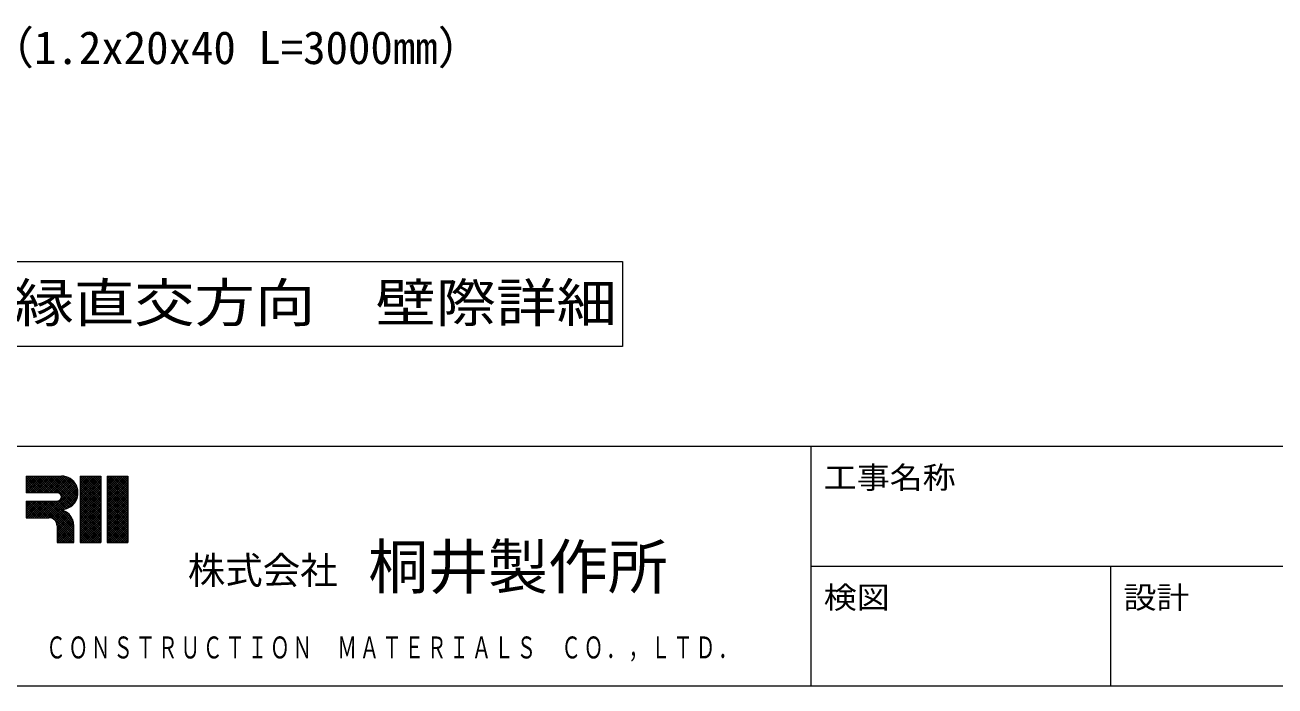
# Model space of a CAD drawing. Units: millimetres on the paper, enlarged 5 times. Extents: x -1379 to 1379, y -984 to 973.
# Drawn here: x 304.1 to 721.2, y -971.9 to -751.4 of the extents above; entities that cross this region are included whole.
import ezdxf
from ezdxf.enums import TextEntityAlignment as Align

# ---------------------------------------------------------------- set-up
doc = ezdxf.new("R2010")
doc.units = ezdxf.units.MM
doc.header["$LTSCALE"] = 5
for name, color, linetype, lineweight in [('0-3_太線２', 3, 'Continuous', 18), ('0-5_寸法', 7, 'Continuous', 18), ('3-1_中線', 7, 'Continuous', 18), ('3-6_文字', 3, 'Continuous', 18)]:
    doc.layers.add(name, color=color, linetype=linetype, lineweight=lineweight)
doc.styles.add('ＭＳ ゴシック', font='')
doc.styles.get('ＭＳ ゴシック').set_extended_font_data('MS Gothic')

msp = doc.modelspace()

# ---------------------------------------------------------------- linework, layer by layer
at = {"layer": '0-3_太線２'}
for p, q in [((-1378.845, -891.85), (1378.845, -891.85)), ((566.345, -891.85), (566.345, -971.85))]:
    msp.add_line(p, q, dxfattribs=at)
at = {"layer": '0-3_太線２', "color": 7}
for p, q in [((566.345, -931.85), (1378.845, -931.85)), ((666.345, -931.85), (666.345, -971.85))]:
    msp.add_line(p, q, dxfattribs=at)
at = {"layer": '0-3_太線２'}
msp.add_lwpolyline([(-1378.845, 972.675), (-1378.845, -971.85), (1378.845, -971.85)], dxfattribs=at)
at = {"layer": '0-5_寸法'}
for p, q in [((304.486, -902.479), (305.115, -901.85)), ((304.486, -903.186), (305.822, -901.85)), ((304.486, -903.893), (306.529, -901.85)), ((304.486, -904.6), (307.236, -901.85)), ((304.486, -905.307), (307.943, -901.85)), ((304.486, -906.014), (308.65, -901.85)), ((304.486, -906.721), (309.357, -901.85)), ((304.486, -901.85), (316.275, -901.85)), ((304.486, -901.85), (304.486, -907.398)), ((304.486, -902.347), (309.537, -907.398)), ((304.486, -903.054), (308.83, -907.398)), ((304.486, -903.761), (308.122, -907.398)), ((304.486, -904.469), (307.415, -907.398)), ((304.517, -907.398), (310.065, -901.85)), ((304.696, -901.85), (310.244, -907.398)), ((305.224, -907.398), (310.772, -901.85)), ((305.403, -901.85), (310.951, -907.398)), ((305.931, -907.398), (311.479, -901.85)), ((306.11, -901.85), (311.658, -907.398)), ((306.638, -907.398), (312.186, -901.85)), ((306.817, -901.85), (312.365, -907.398)), ((307.345, -907.398), (312.893, -901.85)), ((307.524, -901.85), (313.072, -907.398)), ((308.052, -907.398), (313.6, -901.85)), ((308.232, -901.85), (313.779, -907.398)), ((308.759, -907.398), (314.307, -901.85)), ((308.939, -901.85), (314.486, -907.398)), ((309.467, -907.398), (315.014, -901.85)), ((309.646, -901.85), (315.239, -907.443)), ((310.174, -907.398), (315.721, -901.85)), ((310.337, -915.719), (321.204, -904.852)), ((310.353, -901.85), (320.006, -911.503)), ((310.881, -907.398), (316.426, -901.852)), ((311.06, -901.85), (320.361, -911.151)), ((311.588, -907.398), (317.077, -901.908)), ((311.767, -901.85), (320.683, -910.766)), ((312.295, -907.398), (317.666, -902.027)), ((312.474, -901.85), (320.973, -910.349)), ((313.002, -907.398), (318.204, -902.196)), ((313.181, -901.85), (321.228, -909.897)), ((313.709, -907.398), (318.699, -902.408)), ((313.888, -901.85), (321.446, -909.408)), ((314.416, -907.398), (319.157, -902.657)), ((314.596, -901.85), (321.622, -908.877)), ((315.106, -907.415), (319.58, -902.941)), ((315.303, -901.85), (321.75, -908.297)), ((315.621, -907.607), (319.969, -903.259)), ((315.991, -907.944), (320.327, -903.608)), ((316.01, -901.85), (321.817, -907.657)), ((316.225, -908.417), (320.653, -903.99)), ((316.235, -909.114), (320.946, -904.404)), ((316.736, -901.869), (321.804, -906.937)), ((317.579, -902.005), (321.667, -906.093)), ((318.679, -902.398), (321.275, -904.994)), ((322.517, -902.126), (322.783, -901.859)), ((322.517, -902.833), (323.49, -901.859)), ((322.517, -903.54), (324.197, -901.859)), ((322.517, -904.247), (324.904, -901.859)), ((322.517, -904.954), (325.612, -901.859)), ((322.517, -905.661), (326.319, -901.859)), ((322.517, -906.369), (327.026, -901.859)), ((322.517, -907.076), (327.733, -901.859)), ((322.517, -907.783), (328.44, -901.859)), ((322.517, -908.49), (329.147, -901.859)), ((322.517, -901.859), (329.451, -901.859)), ((322.517, -901.993), (329.451, -908.928)), ((322.517, -909.197), (329.451, -902.262)), ((322.517, -902.7), (329.451, -909.635)), ((322.517, -909.904), (329.451, -902.969)), ((322.517, -903.407), (329.451, -910.342)), ((322.517, -910.611), (329.451, -903.676)), ((322.517, -904.114), (329.451, -911.049)), ((322.517, -911.318), (329.451, -904.383)), ((322.517, -904.821), (329.451, -911.756)), ((323.09, -901.859), (329.451, -908.221)), ((323.797, -901.859), (329.451, -907.513)), ((324.504, -901.859), (329.451, -906.806)), ((325.211, -901.859), (329.451, -906.099)), ((325.919, -901.859), (329.451, -905.392)), ((326.626, -901.859), (329.451, -904.685)), ((327.333, -901.859), (329.451, -903.978)), ((328.04, -901.859), (329.451, -903.271)), ((328.747, -901.859), (329.451, -902.564)), ((329.451, -901.859), (329.451, -924.041)), ((331.532, -902.303), (331.985, -901.85)), ((331.532, -903.01), (332.692, -901.85)), ((331.532, -903.717), (333.399, -901.85)), ((331.532, -904.424), (334.106, -901.85)), ((331.532, -905.131), (334.813, -901.85)), ((331.532, -905.839), (335.52, -901.85)), ((331.532, -906.546), (336.227, -901.85)), ((331.532, -907.253), (336.935, -901.85)), ((331.532, -907.96), (337.642, -901.85)), ((331.532, -908.667), (338.349, -901.85)), ((331.532, -901.85), (338.466, -901.85)), ((331.532, -901.85), (331.532, -924.032)), ((331.532, -909.374), (338.466, -902.44)), ((331.532, -902.523), (338.466, -909.457)), ((331.532, -910.081), (338.466, -903.147)), ((331.532, -903.23), (338.466, -910.164)), ((331.532, -910.788), (338.466, -903.854)), ((331.532, -903.937), (338.466, -910.872)), ((331.532, -911.495), (338.466, -904.561)), ((331.532, -904.644), (338.466, -911.579)), ((331.566, -901.85), (338.466, -908.75)), ((332.273, -901.85), (338.466, -908.043)), ((332.98, -901.85), (338.466, -907.336)), ((333.687, -901.85), (338.466, -906.629)), ((334.395, -901.85), (338.466, -905.922)), ((335.102, -901.85), (338.466, -905.215)), ((335.809, -901.85), (338.466, -904.508)), ((336.516, -901.85), (338.466, -903.8)), ((337.223, -901.85), (338.466, -903.093)), ((337.93, -901.85), (338.466, -902.386)), ((338.466, -901.85), (338.466, -924.032)), ((304.486, -905.176), (306.708, -907.398)), ((304.486, -905.883), (306.001, -907.398)), ((304.486, -906.59), (305.294, -907.398)), ((304.486, -907.297), (304.587, -907.398)), ((314.888, -907.398), (304.486, -907.398)), ((311.044, -915.719), (321.426, -905.338)), ((311.751, -915.719), (321.607, -905.864)), ((315.316, -912.862), (321.739, -906.439)), ((315.949, -912.936), (321.813, -907.072)), ((316.229, -909.14), (319.2, -912.112)), ((316.23, -908.434), (319.62, -911.824)), ((316.66, -912.932), (321.81, -907.783)), ((317.488, -912.811), (321.689, -908.611)), ((322.517, -912.025), (329.451, -905.091)), ((322.517, -905.528), (329.451, -912.463)), ((322.517, -912.733), (329.451, -905.798)), ((322.517, -906.235), (329.451, -913.17)), ((322.517, -913.44), (329.451, -906.505)), ((322.517, -906.943), (329.451, -913.877)), ((322.517, -914.147), (329.451, -907.212)), ((322.517, -907.65), (329.451, -914.585)), ((322.517, -914.854), (329.451, -907.919)), ((322.517, -908.357), (329.451, -915.292)), ((322.517, -915.561), (329.451, -908.626)), ((322.517, -909.064), (329.451, -915.999)), ((331.532, -912.202), (338.466, -905.268)), ((331.532, -905.351), (338.466, -912.286)), ((331.532, -912.91), (338.466, -905.975)), ((331.532, -906.058), (338.466, -912.993)), ((331.532, -913.617), (338.466, -906.682)), ((331.532, -906.765), (338.466, -913.7)), ((331.532, -914.324), (338.466, -907.389)), ((331.532, -907.473), (338.466, -914.407)), ((331.532, -915.031), (338.466, -908.096)), ((331.532, -908.18), (338.466, -915.114)), ((331.532, -915.738), (338.466, -908.804)), ((331.532, -908.887), (338.466, -915.821)), ((304.486, -910.257), (304.571, -910.172)), ((304.486, -910.964), (305.278, -910.172)), ((304.486, -911.671), (305.986, -910.172)), ((304.486, -912.378), (306.693, -910.172)), ((304.486, -913.085), (307.4, -910.172)), ((304.486, -913.792), (308.107, -910.172)), ((304.486, -914.499), (308.814, -910.172)), ((304.486, -915.206), (309.521, -910.172)), ((304.486, -910.172), (304.486, -915.719)), ((304.486, -910.172), (314.888, -910.172)), ((304.486, -910.833), (309.373, -915.719)), ((304.486, -911.54), (308.666, -915.719)), ((304.486, -912.247), (307.959, -915.719)), ((304.486, -912.954), (307.252, -915.719)), ((304.532, -910.172), (310.08, -915.719)), ((304.68, -915.719), (310.228, -910.172)), ((305.239, -910.172), (310.787, -915.719)), ((305.387, -915.719), (310.935, -910.172)), ((305.947, -910.172), (311.494, -915.719)), ((306.095, -915.719), (311.642, -910.172)), ((306.654, -910.172), (312.203, -915.721)), ((306.802, -915.719), (312.35, -910.172)), ((307.361, -910.172), (313.094, -915.905)), ((307.509, -915.719), (313.057, -910.172)), ((308.068, -910.172), (320.432, -922.535)), ((308.216, -915.719), (313.764, -910.172)), ((308.775, -910.172), (320.429, -921.826)), ((308.923, -915.719), (314.471, -910.172)), ((309.482, -910.172), (320.427, -921.117)), ((309.63, -915.719), (315.218, -910.132)), ((310.189, -910.172), (320.425, -920.407)), ((310.896, -910.172), (320.423, -919.698)), ((311.603, -910.172), (320.42, -918.988)), ((312.311, -910.172), (320.414, -918.275)), ((312.438, -915.74), (315.221, -912.957)), ((313.011, -915.874), (315.852, -913.033)), ((313.018, -910.172), (315.768, -912.922)), ((313.495, -916.097), (316.425, -913.168)), ((313.725, -910.172), (316.494, -912.941)), ((313.907, -916.392), (316.95, -913.35)), ((314.432, -910.172), (317.138, -912.878)), ((315.12, -910.152), (317.721, -912.754)), ((315.631, -909.956), (318.255, -912.58)), ((315.885, -913.039), (320.325, -917.479)), ((315.998, -909.616), (318.746, -912.365)), ((316.872, -913.319), (320.045, -916.492)), ((318.548, -912.459), (321.336, -909.67)), ((322.517, -916.268), (329.451, -909.333)), ((322.517, -909.771), (329.451, -916.706)), ((322.517, -916.975), (329.451, -910.04)), ((322.517, -910.478), (329.451, -917.413)), ((322.517, -917.682), (329.451, -910.747)), ((322.517, -911.185), (329.451, -918.12)), ((322.517, -918.389), (329.451, -911.455)), ((322.517, -911.892), (329.451, -918.827)), ((322.517, -919.096), (329.451, -912.162)), ((322.517, -912.599), (329.451, -919.534)), ((322.517, -919.804), (329.451, -912.869)), ((322.517, -913.307), (329.451, -920.241)), ((331.532, -916.445), (338.466, -909.511)), ((331.532, -909.594), (338.466, -916.528)), ((331.532, -917.152), (338.466, -910.218)), ((331.532, -910.301), (338.466, -917.236)), ((331.532, -917.859), (338.466, -910.925)), ((331.532, -911.008), (338.466, -917.943)), ((331.532, -918.566), (338.466, -911.632)), ((331.532, -911.715), (338.466, -918.65)), ((331.532, -919.274), (338.466, -912.339)), ((331.532, -912.422), (338.466, -919.357)), ((331.532, -919.981), (338.466, -913.046)), ((331.532, -913.129), (338.466, -920.064)), ((304.486, -913.661), (306.545, -915.719)), ((304.486, -914.368), (305.838, -915.719)), ((304.486, -915.075), (305.13, -915.719)), ((304.486, -915.719), (312.097, -915.719)), ((314.255, -916.751), (317.434, -913.573)), ((314.538, -917.176), (317.881, -913.833)), ((314.685, -917.496), (320.434, -923.245)), ((314.747, -917.674), (318.293, -914.127)), ((314.861, -918.266), (318.674, -914.454)), ((314.872, -918.963), (319.022, -914.813)), ((314.874, -919.667), (319.338, -915.204)), ((314.877, -920.372), (319.621, -915.628)), ((314.879, -921.077), (319.869, -916.087)), ((314.881, -921.782), (320.08, -916.584)), ((314.883, -922.487), (320.247, -917.124)), ((322.517, -920.511), (329.451, -913.576)), ((322.517, -914.014), (329.451, -920.948)), ((322.517, -921.218), (329.451, -914.283)), ((322.517, -914.721), (329.451, -921.656)), ((322.517, -921.925), (329.451, -914.99)), ((322.517, -915.428), (329.451, -922.363)), ((322.517, -922.632), (329.451, -915.697)), ((322.517, -916.135), (329.451, -923.07)), ((322.517, -923.339), (329.451, -916.404)), ((322.517, -916.842), (329.451, -923.777)), ((322.517, -917.549), (329.008, -924.041)), ((322.522, -924.041), (329.451, -917.111)), ((331.532, -920.688), (338.466, -913.753)), ((331.532, -913.837), (338.466, -920.771)), ((331.532, -921.395), (338.466, -914.46)), ((331.532, -914.544), (338.466, -921.478)), ((331.532, -922.102), (338.466, -915.167)), ((331.532, -915.251), (338.466, -922.185)), ((331.532, -922.809), (338.466, -915.875)), ((331.532, -915.958), (338.466, -922.892)), ((331.532, -923.516), (338.466, -916.582)), ((331.532, -916.665), (338.466, -923.599)), ((331.532, -917.372), (338.191, -924.032)), ((331.723, -924.032), (338.466, -917.289)), ((314.869, -918.387), (320.436, -923.954)), ((314.871, -918.485), (314.888, -924.04)), ((314.873, -919.098), (319.816, -924.041)), ((314.875, -919.807), (319.109, -924.041)), ((314.877, -920.516), (318.401, -924.041)), ((314.879, -921.226), (317.694, -924.041)), ((314.886, -923.192), (320.364, -917.714)), ((314.888, -923.897), (320.417, -918.367)), ((315.451, -924.04), (320.421, -919.071)), ((316.158, -924.04), (320.423, -919.776)), ((316.865, -924.041), (320.425, -920.481)), ((317.572, -924.041), (320.427, -921.186)), ((322.517, -918.256), (328.301, -924.041)), ((322.517, -918.963), (327.594, -924.041)), ((322.517, -919.67), (326.887, -924.041)), ((322.517, -920.378), (326.18, -924.041)), ((322.517, -921.085), (325.473, -924.041)), ((323.229, -924.041), (329.451, -917.818)), ((323.936, -924.041), (329.451, -918.526)), ((324.643, -924.041), (329.451, -919.233)), ((325.35, -924.041), (329.451, -919.94)), ((326.057, -924.041), (329.451, -920.647)), ((326.764, -924.041), (329.451, -921.354)), ((331.532, -918.079), (337.484, -924.032)), ((331.532, -918.786), (336.777, -924.032)), ((331.532, -919.493), (336.07, -924.032)), ((331.532, -920.2), (335.363, -924.032)), ((331.532, -920.908), (334.656, -924.032)), ((331.532, -921.615), (333.949, -924.032)), ((332.431, -924.032), (338.466, -917.996)), ((333.138, -924.032), (338.466, -918.703)), ((333.845, -924.032), (338.466, -919.41)), ((334.552, -924.032), (338.466, -920.117)), ((335.259, -924.032), (338.466, -920.824)), ((335.966, -924.032), (338.466, -921.531)), ((314.882, -921.935), (316.987, -924.041)), ((314.884, -922.644), (316.28, -924.04)), ((314.886, -923.354), (315.573, -924.04)), ((318.279, -924.041), (320.43, -921.891)), ((318.986, -924.041), (320.432, -922.595)), ((319.693, -924.041), (320.434, -923.3)), ((320.4, -924.041), (320.436, -924.005)), ((322.517, -921.792), (324.766, -924.041)), ((322.517, -922.499), (324.059, -924.041)), ((322.517, -923.206), (323.352, -924.041)), ((322.517, -923.913), (322.644, -924.041)), ((327.471, -924.041), (329.451, -922.061)), ((328.179, -924.041), (329.451, -922.768)), ((328.886, -924.041), (329.451, -923.475)), ((331.532, -922.322), (333.242, -924.032)), ((331.532, -923.029), (332.535, -924.032)), ((331.532, -923.736), (331.827, -924.032)), ((331.532, -924.032), (338.466, -924.032)), ((336.673, -924.032), (338.466, -922.239)), ((337.38, -924.032), (338.466, -922.946)), ((338.087, -924.032), (338.466, -923.653))]:
    msp.add_line(p, q, dxfattribs=at)
for points in [[(322.517, -901.859), (322.517, -924.041), (329.451, -924.041)], [(314.888, -924.04), (320.436, -924.041), (320.419, -918.476)]]:
    msp.add_lwpolyline(points, dxfattribs=at)
for centre, radius, start, end in [((316.275, -907.398), 5.548, 256.85612, 90), ((314.888, -908.785), 1.387, 270, 90), ((314.871, -918.493), 5.548, 0.17969, 88.87781), ((312.097, -918.493), 2.774, 0.17969, 90)]:
    msp.add_arc(centre, radius, start, end, dxfattribs=at)
at = {"layer": '3-1_中線'}
msp.add_lwpolyline([(273.071, -830.313), (503.523, -830.313), (503.523, -858.625), (273.071, -858.625)], close=True, dxfattribs=at)

# ---------------------------------------------------------------- texts
at = {"layer": '0-5_寸法', "color": 4, "style": 'ＭＳ ゴシック', "width": 1.1}
for s, p in [('工事名称', (570.659, -908.187)), ('検図', (570.659, -948.187)), ('設計', (670.659, -948.187))]:
    msp.add_text(s, height=7.331, dxfattribs=at).set_placement(p, align=Align.BOTTOM_LEFT)
at = {"layer": '0-5_寸法', "style": 'ＭＳ ゴシック'}
msp.add_text('桐井製作所', height=14.66, dxfattribs=at).set_placement((418.658, -943.818), align=Align.BOTTOM_LEFT)
at = {"layer": '0-5_寸法', "color": 4, "style": 'ＭＳ ゴシック'}
msp.add_text('株式会社', height=9.164, dxfattribs=at).set_placement((358.463, -940.617), align=Align.BOTTOM_LEFT)
at = {"layer": '0-5_寸法', "color": 4, "insert": (266.345, -963.74), "char_height": 7.331, "attachment_point": 7, "style": 'ＭＳ ゴシック'}
msp.add_mtext('\\T1.15;\\W0.65;ＫＩＲＩＩ\u3000ＣＯＮＳＴＲＵＣＴＩＯＮ\u3000ＭＡＴＥＲＩＡＬＳ\u3000ＣＯ．，ＬＴＤ．', dxfattribs=at)
at = {"layer": '3-6_文字', "color": 7, "style": 'ＭＳ ゴシック'}
msp.add_text('アルミＬ型（1.2x20x40 L=3000mm）', height=11, dxfattribs=at).set_placement((217.12, -767.751), align=Align.BOTTOM_LEFT)
at = {"layer": '3-6_文字', "style": 'ＭＳ ゴシック', "width": 1.15}
msp.add_text('野縁直交方向\u3000壁際詳細', height=12.83, dxfattribs=at).set_placement((280.217, -854.312), align=Align.BOTTOM_LEFT)

doc.saveas('drawing.dxf')
